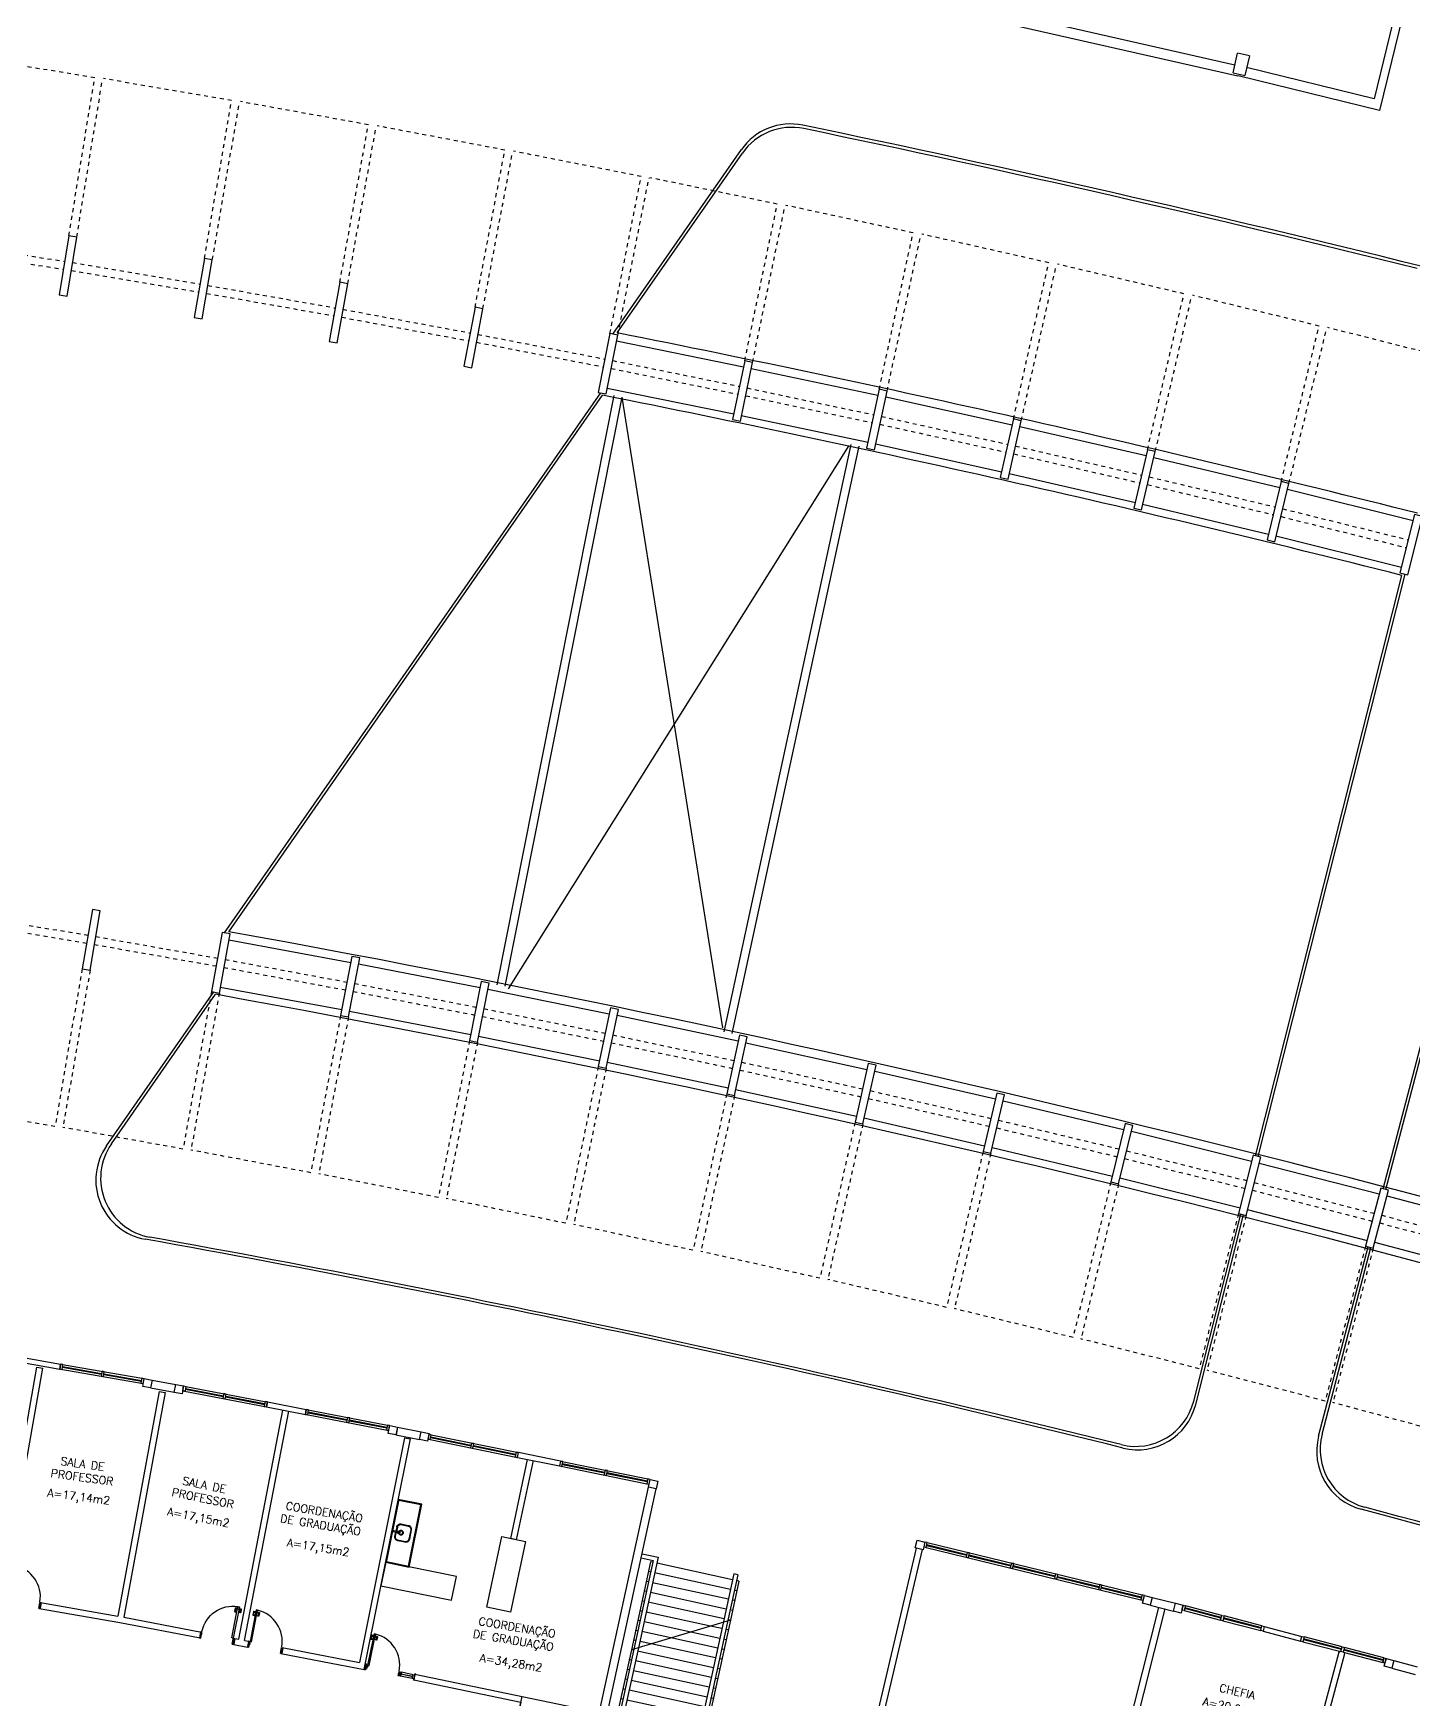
# Model space of a CAD drawing. Extents: x -165 to 137, y 302 to 416.
# Drawn here: x 50.95 to 85.44, y 339.1 to 380.74 of the extents above; entities that cross this region are included whole.
import ezdxf

# ---------------------------------------------------------------- set-up
doc = ezdxf.new("R2010")
doc.units = 0
doc.header["$LTSCALE"] = 0.02
doc.header["$MEASUREMENT"] = 0
for name, pattern in [('CONTINU', [0]), ('HIDDEN', [0.375, 0.25, -0.125]), ('HIDDEN2', [0.1875, 0.125, -0.0625])]:
    doc.linetypes.add(name, pattern=pattern)
doc.layers.get('0').update_dxf_attribs({"linetype": 'CONTINUOUS'})
doc.layers.add('2H', color=1, linetype='HIDDEN', lineweight=15)
for name, color, linetype in [('ALV', 2, 'CONTINUOUS'), ('AR-BNC', 1, 'CONTINUOUS'), ('AR-COZ-01', 1, 'CONTINUOUS'), ('AR-COZ-02', 1, 'CONTINUOUS'), ('AR-EST-CNC', 83, 'CONTINUOUS'), ('AR-EST-PIL', 114, 'CONTINUOUS'), ('AR-REV', 2, 'CONTINUOUS'), ('BL-COZ-01', 1, 'CONTINUOUS'), ('BL-COZ-02', 1, 'CONTINUOUS'), ('BL-COZ-PRJ', 101, 'HIDDEN'), ('BL-ESQ-02', 2, 'CONTINUOUS'), ('BL-ESQ-VT1', 1, 'CONTINUOUS'), ('ESC', 1, 'CONTINUOUS'), ('ESQ', 1, 'CONTINUOUS'), ('ESTR', 3, 'CONTINUOUS'), ('PISO', 1, 'CONTINUOUS'), ('PROJ', 1, 'HIDDEN2'), ('TEXTO', 2, 'CONTINUOUS'), ('ÁREA', 2, 'CONTINUOUS')]:
    doc.layers.add(name, color=color, linetype=linetype)
doc.styles.add('UNB-100', font='simplex.shx', dxfattribs={"height": 0.2})

# ---------------------------------------------------------------- blocks, each defined once
blk = doc.blocks.new('esc-a-tt')
at = {"layer": 'ESC'}
for p, q in [((-2.61, 16.05), (-2.55, 16.05)), ((-2.61, 12.8), (-2.61, 16.05)), ((-2.55, 16.2), (-2.45, 16.2)), ((-2.55, 12.855), (-2.55, 16.2)), ((-2.45, 12.911), (-2.45, 16.2)), ((-2.45, 16.05), (-0.51, 16.05)), ((-0.1, 16.2), (-0.51, 16.2)), ((-0.51, 13.962), (-0.51, 16.2)), ((-0.1, 16.1), (-0.41, 16.1)), ((-0.41, 14.017), (-0.41, 16.1)), ((-0.41, 16.05), (-0.35, 16.05)), ((-0.35, 14.05), (-0.35, 16.05)), ((-2.61, 15.8), (-2.55, 15.8)), ((-2.61, 15.55), (-2.55, 15.55)), ((-2.45, 15.8), (-0.51, 15.8)), ((-2.45, 15.55), (-0.51, 15.55)), ((-0.41, 15.8), (-0.35, 15.8)), ((-0.41, 15.55), (-0.35, 15.55)), ((-2.61, 15.3), (-2.55, 15.3)), ((-2.61, 15.05), (-2.55, 15.05)), ((-2.45, 15.3), (-0.51, 15.3)), ((-2.45, 15.05), (-0.51, 15.05)), ((-0.41, 15.3), (-0.35, 15.3)), ((-0.41, 15.05), (-0.35, 15.05)), ((-2.61, 14.8), (-2.55, 14.8)), ((-2.45, 14.8), (-0.51, 14.8)), ((-0.41, 14.8), (-0.35, 14.8)), ((-2.61, 14.55), (-2.55, 14.55)), ((-2.61, 14.3), (-2.55, 14.3)), ((-2.45, 14.55), (-0.51, 14.55)), ((-2.45, 14.3), (-0.51, 14.3)), ((-0.41, 14.55), (-0.35, 14.55)), ((-0.41, 14.3), (-0.35, 14.3)), ((-2.61, 14.05), (-2.55, 14.05)), ((-2.61, 12.8), (-0.35, 14.05)), ((-2.61, 13.8), (-2.55, 13.8)), ((-2.45, 14.05), (-0.51, 14.05)), ((-2.45, 13.8), (-0.802, 13.8)), ((-0.802, 13.8), (-0.51, 13.8)), ((-0.51, 11.65), (-0.51, 13.962)), ((-0.41, 14.05), (-0.35, 14.05)), ((-0.41, 11.75), (-0.41, 14.017)), ((-0.41, 13.8), (-0.35, 13.8)), ((-0.35, 11.8), (-0.35, 14.05)), ((-2.61, 13.55), (-2.55, 13.55)), ((-2.45, 13.55), (-1.254, 13.55)), ((-1.254, 13.55), (-0.51, 13.55)), ((-0.41, 13.55), (-0.35, 13.55)), ((-2.61, 13.3), (-2.55, 13.3)), ((-2.61, 13.05), (-2.55, 13.05)), ((-2.45, 13.3), (-1.706, 13.3)), ((-2.45, 13.05), (-2.158, 13.05)), ((-2.45, 11.65), (-2.45, 12.911)), ((-2.158, 13.05), (-0.51, 13.05)), ((-1.706, 13.3), (-0.51, 13.3)), ((-0.41, 13.3), (-0.35, 13.3)), ((-0.41, 13.05), (-0.35, 13.05)), ((-2.61, 11.8), (-2.61, 12.8)), ((-2.61, 12.8), (-2.55, 12.8)), ((-2.61, 12.55), (-2.55, 12.55)), ((-2.55, 11.65), (-2.55, 12.855)), ((-2.45, 12.8), (-0.51, 12.8)), ((-2.45, 12.55), (-0.51, 12.55)), ((-0.41, 12.8), (-0.35, 12.8)), ((-0.41, 12.55), (-0.35, 12.55)), ((-2.61, 12.3), (-2.55, 12.3)), ((-2.45, 12.3), (-0.51, 12.3)), ((-0.41, 12.3), (-0.35, 12.3)), ((-2.61, 12.05), (-2.55, 12.05)), ((-2.61, 11.8), (-2.55, 11.8)), ((-2.45, 12.05), (-0.51, 12.05)), ((-2.45, 11.8), (-0.51, 11.8)), ((-0.41, 12.05), (-0.35, 12.05)), ((-0.41, 11.8), (-0.35, 11.8)), ((-0.1, 11.75), (-0.41, 11.75)), ((-2.55, 11.65), (-2.45, 11.65)), ((-0.1, 11.65), (-0.51, 11.65))]:
    blk.add_line(p, q, dxfattribs=at)
blk = doc.blocks.new('ESQ-ICC')
at = {"layer": 'BL-ESQ-VT1'}
for points in [[(0, -0.059), (0.122, -0.059), (0.122, 0), (0, 0)], [(0, -1.149), (0.122, -1.149), (0.122, -1.09), (0, -1.09)], [(0, -2.284), (0.122, -2.284), (0.122, -2.225), (0, -2.225)], [(0, -3.419), (0.122, -3.419), (0.122, -3.36), (0, -3.36)], [(0, -4.554), (0.122, -4.554), (0.122, -4.495), (0, -4.495)], [(0, -5.645), (0.122, -5.645), (0.122, -5.586), (0, -5.586)]]:
    blk.add_lwpolyline(points, close=True, dxfattribs=at)
for points in [[(0, -0.059), (0, -5.586)], [(0.051, -0.059), (0.051, -1.09)], [(0.071, -0.059), (0.071, -1.09)], [(0.122, -0.059), (0.122, -5.586)], [(0.051, -1.149), (0.051, -2.225)], [(0.071, -1.149), (0.071, -2.225)], [(0.051, -2.284), (0.051, -3.36)], [(0.071, -2.284), (0.071, -3.36)], [(0.051, -3.419), (0.051, -4.495)], [(0.071, -3.419), (0.071, -4.495)], [(0.051, -4.554), (0.051, -5.586)], [(0.071, -4.554), (0.071, -5.586)]]:
    blk.add_lwpolyline(points, dxfattribs=at)
blk = doc.blocks.new('pm02-p')
at = {"layer": 'BL-ESQ-02'}
for p, q in [((0.01, 0), (0.01, 0.15)), ((0.04, 0.15), (0.01, 0.15)), ((0.04, 0), (0.04, 0.125)), ((0.04, 0), (0.01, 0))]:
    blk.add_line(p, q, dxfattribs=at)
at = {"layer": 'BL-ESQ-02', "color": 1}
for points in [[(0.034, 0.905), (-0.01, 0.905, 0.414214), (-0.019, 0.896), (-0.019, 0.816, 0.414214), (-0.01, 0.807), (0.019, 0.807), (0.019, 0.825), (-0.001, 0.825), (-0.001, 0.887), (0.034, 0.887)], [(0.083, 0.905), (0.127, 0.905, -0.414214), (0.136, 0.896), (0.136, 0.816, -0.414214), (0.127, 0.807), (0.098, 0.807), (0.098, 0.825), (0.118, 0.825), (0.118, 0.887), (0.083, 0.887)]]:
    blk.add_lwpolyline(points, format="xyb", dxfattribs=at)
for points in [[(0.041, 0.922), (0.041, 0.87), (0.034, 0.87), (0.034, 0.922)], [(0.076, 0.922), (0.076, 0.87), (0.083, 0.87), (0.083, 0.922)]]:
    blk.add_lwpolyline(points, close=True, dxfattribs=at)
at = {"layer": 'BL-ESQ-02'}
for points in [[(0.041, 0.951), (0.041, 0.151), (0.076, 0.151), (0.076, 0.951)], [(0.04, 0.15), (0.04, 0.125), (0.041, 0.125), (0.041, 0.15)], [(0.04, 0.075), (0.04, 0.09), (0.05, 0.09), (0.05, 0.075)], [(0.041, 0.151), (0.066, 0.151), (0.066, 0.15), (0.041, 0.15)], [(0.842, 0.1), (0.842, 0.115), (0.832, 0.115), (0.832, 0.1)], [(0.872, 0), (0.842, 0), (0.842, 0.15), (0.872, 0.15)]]:
    blk.add_lwpolyline(points, close=True, dxfattribs=at)
blk.add_lwpolyline([(0.01, 0.14), (0, 0.14), (0, 0.01), (0.01, 0.01)], dxfattribs=at)
at = {"layer": 'BL-ESQ-02', "color": 1}
blk.add_arc((0.041, 0.151), 0.801, 1.0013, 87.4949, dxfattribs=at)
blk = doc.blocks.new('bg 02-p')
at = {"layer": 'AR-BNC'}
for p, q in [((0, -0.6), (0, 0)), ((0, 0), (1.8, 0)), ((1.8, 0), (1.8, -0.6)), ((1.8, -0.6), (0, -0.6))]:
    blk.add_line(p, q, dxfattribs=at)
blk = doc.blocks.new('torn-coz-sd02-p')
at = {"layer": 'BL-COZ-01', "linetype": 'CONTINU'}
for p, q in [((0.004, 0.024), (0.007, 0.017)), ((0.007, 0.016), (0.007, 0)), ((0.007, 0.016), (0.007, 0.016)), ((0.007, -0.016), (0.007, 0)), ((0.009, 0.014), (0.009, 0.013)), ((0.118, 0.01), (0.111, 0.01)), ((0.123, 0.015), (0.123, 0.022)), ((0.142, 0.015), (0.142, 0.022)), ((0.147, 0.01), (0.155, 0.01)), ((0.004, -0.024), (0.007, -0.017)), ((0.007, -0.016), (0.007, -0.016)), ((0.009, -0.014), (0.009, -0.013)), ((0.118, -0.01), (0.111, -0.01)), ((0.123, -0.015), (0.123, -0.022)), ((0.142, -0.015), (0.142, -0.022)), ((0.147, -0.01), (0.155, -0.01))]:
    blk.add_line(p, q, dxfattribs=at)
for points in [[(0, 0.025), (0, 0)], [(0, 0.025), (0.002, 0.025)], [(0, -0.025), (0, 0)], [(0.009, 0.013), (0.009, 0)], [(0.009, 0.011), (0.121, 0.011)], [(0.009, -0.013), (0.009, 0)], [(0.111, 0.011), (0.121, 0.011)], [(0.144, 0.011), (0.154, 0.011), (0.154, 0.011)], [(0.144, 0.011), (0.169, 0.011)], [(0, -0.025), (0.002, -0.025)], [(0.121, -0.011), (0.009, -0.011)], [(0.113, -0.011), (0.111, -0.011)], [(0.169, -0.011), (0.144, -0.011)]]:
    blk.add_lwpolyline(points, dxfattribs=at)
for points in [[(0.002, 0.025, -0.315312), (0.004, 0.024)], [(0.002, -0.025, 0.315312), (0.004, -0.024)]]:
    blk.add_lwpolyline(points, format="xyb", dxfattribs=at)
blk.add_circle((0.133, 0), 0.009, dxfattribs=at)
for centre, radius, start, end in [((0.005, 0.016), 0.0015, 0, 20), ((0.007, 0.014), 0.002, 5.0001, 90), ((0.133, 0), 0.0275, 168.4047, 191.5953), ((0.111, 0.005), 0.005, 90, 168.4047), ((0.118, 0.015), 0.005, 270, 0), ((0.128, 0.022), 0.005, 101.5953, 180), ((0.133, 0), 0.0275, 78.4047, 101.5953), ((0.137, 0.022), 0.005, 0, 78.4047), ((0.147, 0.015), 0.005, 180, 270), ((0.155, 0.005), 0.005, 11.5953, 90), ((0.133, 0), 0.0275, 348.4047, 11.5953), ((0.169, 0), 0.0106, 270, 90), ((0.007, -0.014), 0.002, 270, 354.9999), ((0.005, -0.016), 0.0015, 340, 360), ((0.111, -0.005), 0.005, 191.5953, 270), ((0.118, -0.015), 0.005, 0, 90), ((0.128, -0.022), 0.005, 180, 258.4047), ((0.133, 0), 0.0275, 258.4047, 281.5953), ((0.137, -0.022), 0.005, 281.5953, 0), ((0.147, -0.015), 0.005, 90, 180), ((0.155, -0.005), 0.005, 270, 348.4047)]:
    blk.add_arc(centre, radius, start, end, dxfattribs=at)
at = {"layer": 'BL-COZ-01'}
for radius, start, end in [(0.0131, 234.2752, 125.7248), (0.00801, 298.5922, 61.4078)]:
    blk.add_arc((0.173, 0), radius, start, end, dxfattribs=at)
at = {"layer": 'BL-COZ-02', "linetype": 'CONTINU'}
for points in [[(0.116, 0.01), (0.115, 0.01), (0.113, 0.011)], [(0.153, 0.011), (0.151, 0.01), (0.149, 0.01)], [(0.116, -0.01), (0.115, -0.01), (0.113, -0.011)], [(0.153, -0.011), (0.151, -0.01), (0.149, -0.01)]]:
    blk.add_lwpolyline(points, dxfattribs=at)
blk.add_circle((0.133, 0), 0.00805, dxfattribs=at)
for start, end in [(160.4944, 199.5056), (70.4944, 109.5056), (340.4944, 19.5056), (250.4944, 289.5056)]:
    blk.add_arc((0.133, 0), 0.0262, start, end, dxfattribs=at)
at = {"layer": 'BL-COZ-PRJ', "linetype": 'CONTINU'}
for points in [[(-0.017, 0.012), (-0.016, 0.013)], [(-0.017, 0.012), (-0.017, 0)], [(-0.017, 0.009), (-0.017, 0.008)], [(-0.017, 0.008), (-0.017, 0.009)], [(-0.017, 0), (-0.017, 0.008)], [(-0.017, 0), (-0.017, 0.008)], [(-0.017, 0), (-0.017, 0.008)], [(-0.016, 0.013), (-0.016, 0)], [(-0.016, 0.013), (-0.004, 0.013)], [(-0.004, 0.009), (-0.004, 0.011), (-0.004, 0.012), (-0.004, 0.014)], [(-0.004, 0.013), (-0.004, 0.014)], [(-0.004, 0.014), (-0.004, 0.014)], [(-0.004, 0.014), (0, 0.014)], [(-0.004, 0.014), (0, 0.014)], [(-0.004, 0.013), (-0.004, 0)], [(-0.004, 0.009), (0, 0.009)], [(-0.004, 0.009), (-0.004, 0.005)], [(-0.004, 0.005), (0, 0.005)], [(-0.017, -0.012), (-0.017, 0)], [(-0.017, 0), (-0.017, -0.008)], [(-0.017, 0), (-0.017, -0.009)], [(-0.017, 0), (-0.017, -0.008)], [(-0.017, -0.008), (-0.017, -0.009)], [(-0.017, -0.009), (-0.017, -0.009)], [(-0.017, -0.012), (-0.016, -0.013)], [(-0.016, -0.013), (-0.016, 0)], [(-0.016, -0.013), (-0.004, -0.013)], [(-0.004, -0.013), (-0.004, 0)], [(-0.004, -0.005), (0, -0.005)], [(-0.004, -0.009), (-0.004, -0.005)], [(-0.004, -0.009), (-0.004, -0.011), (-0.004, -0.012), (-0.004, -0.014)], [(-0.004, -0.009), (0, -0.009)], [(-0.004, -0.013), (-0.004, -0.014)], [(-0.004, -0.014), (0, -0.014)], [(-0.004, -0.014), (0, -0.014)], [(-0.004, -0.014), (-0.004, -0.014)]]:
    blk.add_lwpolyline(points, dxfattribs=at)
for points in [[(-0.004, 0, -0.022759), (-0.004, 0.005)], [(-0.004, 0, 0.022759), (-0.004, -0.005)]]:
    blk.add_lwpolyline(points, format="xyb", dxfattribs=at)
blk = doc.blocks.new('bg 01-p')
at = {"layer": 'AR-BNC'}
for p, q in [((0, 0), (0, 0.6)), ((0, 0.6), (1.6, 0.6)), ((0.02, 0.58), (0, 0.6)), ((0.02, 0.58), (1.58, 0.58)), ((0.02, 0.015), (0.02, 0.58)), ((1.6, 0.6), (1.58, 0.58)), ((1.58, 0.58), (1.58, 0.015)), ((1.6, 0.6), (1.6, 0)), ((1.6, 0.015), (0, 0.015)), ((1.6, 0), (0, 0)), ((0.789, 0.017), (0.775, 0.017))]:
    blk.add_line(p, q, dxfattribs=at)
at = {"layer": 'AR-COZ-01'}
for radius, start, end in [(0.0615, 279.9249, 260.0762), (0.0448, 283.6708, 256.3292)]:
    blk.add_arc((0.8, 0.225), radius, start, end, dxfattribs=at)
at = {"layer": 'AR-COZ-02'}
for p, q in [((0.92, 0.112), (0.811, 0.112)), ((0.92, 0.097), (0.811, 0.097))]:
    blk.add_line(p, q, dxfattribs=at)
for points in [[(0.92, 0.097, 0.414214), (1.015, 0.192), (1.015, 0.372, 0.414214), (0.92, 0.467), (0.68, 0.467, 0.414214), (0.585, 0.372), (0.585, 0.192, 0.414214), (0.68, 0.097), (0.789, 0.097)], [(0.92, 0.112, 0.414214), (1, 0.192), (1, 0.372, 0.414214), (0.92, 0.452), (0.68, 0.452, 0.414214), (0.6, 0.372), (0.6, 0.192, 0.414214), (0.68, 0.112), (0.789, 0.112)]]:
    blk.add_lwpolyline(points, format="xyb", dxfattribs=at)
at = {"rotation": 90}
blk.add_blockref('torn-coz-sd02-p', (0.8, 0.017), dxfattribs=at)
blk = doc.blocks.new('conj pm01-p')
at = {"layer": 'BL-ESQ-02', "color": 1}
for p, q in [((-1.202, 0.05), (-0.902, 0.05)), ((-1.202, 0.003), (-0.902, 0.003)), ((-1.202, -0.003), (-0.902, -0.003)), ((-1.202, -0.05), (-0.902, -0.05))]:
    blk.add_line(p, q, dxfattribs=at)
at = {"layer": 'BL-ESQ-02'}
for p, q in [((-0.04, 0.05), (-0.01, 0.05)), ((-0.04, 0.05), (-0.04, -0.05)), ((-0.01, 0.05), (-0.01, -0.05)), ((-0.04, -0.05), (-0.01, -0.05))]:
    blk.add_line(p, q, dxfattribs=at)
for points in [[(-1.242, 0.053), (-1.242, 0.075), (-1.265, 0.075), (-1.265, 0.076), (-1.242, 0.076), (-1.242, 0.053)], [(-0.872, 0.05), (-0.842, 0.05), (-0.842, -0.05), (-0.872, -0.05)], [(-0.842, 0), (-0.842, -0.015), (-0.832, -0.015), (-0.832, 0)], [(-0.04, 0), (-0.04, -0.015), (-0.05, -0.015), (-0.05, 0)], [(0, 0.053), (0, 0.075), (0.022, 0.075), (0.022, 0.076), (-0.001, 0.076), (-0.001, 0.053)], [(-1.242, -0.053), (-1.242, -0.075), (-1.265, -0.075), (-1.265, -0.076), (-1.242, -0.076), (-1.242, -0.053)], [(-0.041, -0.851), (-0.041, -0.051), (-0.076, -0.051), (-0.076, -0.851)], [(-0.041, -0.051), (-0.066, -0.051), (-0.066, -0.05), (-0.041, -0.05)], [(-0.04, -0.05), (-0.04, -0.025), (-0.041, -0.025), (-0.041, -0.05)], [(0, -0.053), (0, -0.075), (0.022, -0.075), (0.022, -0.076), (-0.001, -0.076), (-0.001, -0.053)]]:
    blk.add_lwpolyline(points, close=True, dxfattribs=at)
at = {"layer": 'BL-ESQ-02', "color": 1}
for points in [[(-1.202, -0.05), (-1.242, -0.05), (-1.242, 0.05), (-1.202, 0.05)], [(-1.202, 0.003), (-1.202, 0.018), (-1.192, 0.018), (-1.192, 0.003)], [(-0.902, 0.003), (-0.902, 0.018), (-0.912, 0.018), (-0.912, 0.003)], [(-0.902, 0.05), (-0.872, 0.05), (-0.872, -0.05), (-0.902, -0.05)], [(-1.202, -0.003), (-1.202, -0.018), (-1.192, -0.018), (-1.192, -0.003)], [(-0.902, -0.003), (-0.902, -0.018), (-0.912, -0.018), (-0.912, -0.003)], [(-0.076, -0.822), (-0.076, -0.77), (-0.083, -0.77), (-0.083, -0.822)], [(-0.041, -0.822), (-0.041, -0.77), (-0.034, -0.77), (-0.034, -0.822)]]:
    blk.add_lwpolyline(points, close=True, dxfattribs=at)
at = {"layer": 'BL-ESQ-02'}
blk.add_lwpolyline([(-0.01, -0.04), (0, -0.04), (0, 0.04), (-0.01, 0.04)], dxfattribs=at)
at = {"layer": 'BL-ESQ-02', "color": 1}
for points in [[(-0.083, -0.805), (-0.127, -0.805, -0.414214), (-0.136, -0.796), (-0.136, -0.716, -0.414214), (-0.127, -0.707), (-0.098, -0.707), (-0.098, -0.725), (-0.118, -0.725), (-0.118, -0.787), (-0.083, -0.787)], [(-0.034, -0.805), (0.01, -0.805, 0.414214), (0.019, -0.796), (0.019, -0.716, 0.414214), (0.01, -0.707), (-0.019, -0.707), (-0.019, -0.725), (0.001, -0.725), (0.001, -0.787), (-0.034, -0.787)]]:
    blk.add_lwpolyline(points, format="xyb", dxfattribs=at)
blk.add_arc((-0.041, -0.051), 0.801, 181.0013, 267.4949, dxfattribs=at)

msp = doc.modelspace()

# ---------------------------------------------------------------- linework, layer by layer
at = {"layer": '2H'}
msp.add_arc((-13.492, -24.369), 366.755, 72.94715, 85.55544, dxfattribs=at)
at = {"layer": 'ALV'}
for p, q in [((88.027, 393.783), (84.455, 379.101)), ((88.222, 393.736), (84.591, 378.81)), ((80.973, 379.941), (74.4, 381.43)), ((81.046, 379.668), (74.055, 381.252)), ((84.455, 379.101), (81.267, 379.881)), ((84.591, 378.81), (81.057, 379.674))]:
    msp.add_line(p, q, dxfattribs=at)
at = {"layer": 'AR-EST-CNC'}
for points in [[(53.879, 346.89), (53.682, 346.926), (53.719, 347.123), (53.915, 347.087)], [(54.666, 346.745), (54.469, 346.781), (54.505, 346.978), (54.702, 346.942)], [(60.009, 345.717), (59.813, 345.756), (59.853, 345.952), (60.049, 345.913)], [(66.513, 344.369), (66.317, 344.412), (66.36, 344.607), (66.555, 344.564)]]:
    msp.add_lwpolyline(points, close=True, dxfattribs=at)
at = {"layer": 'AR-EST-PIL'}
for points in [[(53.879, 346.89), (53.682, 346.926), (53.719, 347.123), (53.915, 347.087)], [(54.666, 346.745), (54.469, 346.781), (54.505, 346.978), (54.702, 346.942)], [(60.011, 345.717), (59.815, 345.756), (59.854, 345.952), (60.05, 345.913)]]:
    msp.add_lwpolyline(points, close=True, dxfattribs=at)
at = {"layer": 'AR-REV'}
for p, q in [((50.036, 341.72), (51.033, 347.414)), ((50.184, 341.694), (51.181, 347.388)), ((51.033, 347.414), (51.181, 347.388)), ((53.879, 346.89), (54.468, 346.782)), ((53.915, 347.087), (54.504, 346.978)), ((54.091, 346.8), (53.061, 341.192)), ((54.238, 346.773), (53.209, 341.165)), ((54.091, 346.8), (54.238, 346.773)), ((54.247, 346.822), (54.247, 346.822)), ((56.081, 340.611), (57.182, 346.338)), ((56.228, 340.583), (57.329, 346.31)), ((60.226, 345.648), (59.097, 340.029)), ((60.009, 345.717), (60.599, 345.599)), ((60.049, 345.913), (60.641, 345.794)), ((60.226, 345.648), (60.373, 345.619)), ((62.878, 343.128), (63.3, 345.105)), ((63.025, 343.096), (63.447, 345.075)), ((65.087, 338.767), (66.319, 344.411)), ((65.132, 338.036), (66.513, 344.369)), ((63.025, 343.096), (62.878, 343.128)), ((51.122, 341.53), (51.096, 341.382)), ((78.857, 341.462), (79.439, 341.315)), ((78.907, 341.656), (79.489, 341.509)), ((79.222, 341.37), (78.172, 337.22)), ((55.146, 340.791), (55.118, 340.644)), ((55.983, 340.63), (55.955, 340.483)), ((81.678, 340.811), (82.617, 340.566)), ((81.709, 340.929), (82.648, 340.684)), ((56.327, 340.564), (56.298, 340.417)), ((57.163, 340.403), (57.135, 340.255)), ((83.573, 340.29), (82.716, 337.088)), ((84.896, 339.887), (85.477, 339.73)), ((84.949, 340.079), (85.529, 339.923)), ((60.482, 339.742), (60.452, 339.595)), ((60.482, 339.742), (65.09, 338.784)), ((62.478, 336.152), (63.165, 339.18))]:
    msp.add_line(p, q, dxfattribs=at)
for points in [[(50.631, 347.535), (51.607, 347.364)], [(50.652, 347.658), (51.629, 347.487)], [(56.796, 346.54), (57.769, 346.353)], [(56.772, 346.417), (57.746, 346.23)], [(57.135, 340.255), (59.215, 339.854), (60.373, 345.619)], [(64.124, 345.062), (63.07, 345.277)], [(63.046, 345.157), (64.1, 344.942)], [(73.011, 342.887), (71.111, 334.807)], [(73.157, 342.852), (71.257, 334.772)], [(51.122, 341.53), (53.061, 341.192)], [(51.096, 341.382), (53.108, 341.032)], [(53.108, 341.032), (55.118, 340.644)], [(53.209, 341.165), (55.146, 340.791)], [(77.041, 333.36), (79.076, 341.407)], [(55.983, 340.63), (56.081, 340.611)], [(55.955, 340.483), (56.298, 340.417)], [(56.228, 340.583), (56.327, 340.564)], [(57.163, 340.402), (59.097, 340.029)], [(83.694, 340.258), (83.718, 340.251), (82.9, 337.193)], [(83.597, 340.283), (83.573, 340.29)], [(60.452, 339.595), (63.133, 339.038), (62.478, 336.152)]]:
    msp.add_lwpolyline(points, dxfattribs=at)
at = {"layer": 'BL-ESQ-VT1'}
for p, q in [((80.645, 341.208), (79.741, 341.445)), ((79.71, 341.326), (80.614, 341.09)), ((80.627, 341.139), (79.723, 341.376)), ((80.632, 341.158), (79.728, 341.395)), ((80.672, 341.075), (81.62, 340.826)), ((81.633, 340.876), (80.685, 341.124)), ((81.638, 340.895), (80.69, 341.143)), ((81.651, 340.945), (80.703, 341.193)), ((83.636, 340.352), (82.688, 340.6)), ((83.641, 340.371), (82.693, 340.619)), ((83.654, 340.42), (82.706, 340.669)), ((82.675, 340.55), (83.623, 340.302)), ((83.681, 340.287), (84.668, 340.029)), ((84.68, 340.078), (83.694, 340.337)), ((84.686, 340.098), (83.699, 340.356)), ((84.698, 340.147), (83.712, 340.405)), ((84.698, 340.147), (84.668, 340.029)), ((84.756, 340.131), (84.726, 340.014))]:
    msp.add_line(p, q, dxfattribs=at)
for points in [[(79.683, 341.46), (79.741, 341.445), (79.71, 341.326), (79.652, 341.342)], [(80.645, 341.208), (80.703, 341.193), (80.672, 341.075), (80.614, 341.09)], [(81.651, 340.945), (81.709, 340.929), (81.678, 340.811), (81.62, 340.826)], [(82.648, 340.684), (82.706, 340.669), (82.675, 340.55), (82.617, 340.566)], [(83.654, 340.42), (83.712, 340.405), (83.681, 340.287), (83.623, 340.302)], [(84.698, 340.147), (84.757, 340.132), (84.726, 340.014), (84.668, 340.029)]]:
    msp.add_lwpolyline(points, close=True, dxfattribs=at)
at = {"layer": 'ESQ'}
for p, q in [((51.607, 347.364), (51.629, 347.487)), ((56.796, 346.54), (56.772, 346.417)), ((57.746, 346.23), (57.769, 346.353)), ((63.046, 345.157), (63.07, 345.277)), ((64.124, 345.062), (64.1, 344.942))]:
    msp.add_line(p, q, dxfattribs=at)
for points in [[(51.665, 347.354), (51.687, 347.477), (51.629, 347.487), (51.607, 347.364)], [(52.7, 347.173), (52.721, 347.296), (52.663, 347.306), (52.641, 347.183)], [(53.695, 346.999), (53.717, 347.122), (53.659, 347.132), (53.636, 347.009)], [(54.68, 346.819), (54.702, 346.942), (54.76, 346.931), (54.738, 346.808)], [(55.741, 346.615), (55.765, 346.738), (55.707, 346.749), (55.683, 346.626)], [(56.772, 346.417), (56.796, 346.54), (56.738, 346.551), (56.714, 346.428)], [(57.804, 346.219), (57.827, 346.342), (57.769, 346.353), (57.746, 346.23)], [(58.835, 346.021), (58.858, 346.143), (58.8, 346.155), (58.777, 346.032)], [(59.827, 345.83), (59.851, 345.953), (59.794, 345.964), (59.769, 345.842)], [(60.865, 345.601), (60.889, 345.721), (60.831, 345.732), (60.807, 345.613)], [(61.933, 345.383), (61.958, 345.503), (61.9, 345.515), (61.876, 345.395)], [(63.046, 345.157), (63.07, 345.277), (63.012, 345.288), (62.988, 345.169)], [(64.158, 344.931), (64.182, 345.05), (64.124, 345.062), (64.1, 344.942)], [(65.27, 344.704), (65.294, 344.824), (65.237, 344.836), (65.212, 344.716)], [(66.336, 344.487), (66.36, 344.607), (66.302, 344.619), (66.278, 344.499)]]:
    msp.add_lwpolyline(points, close=True, dxfattribs=at)
for points in [[(51.629, 347.487), (53.659, 347.132)], [(51.636, 347.359), (53.695, 346.999)], [(51.674, 347.406), (52.65, 347.235)], [(51.678, 347.425), (52.654, 347.254)], [(52.709, 347.225), (53.646, 347.06)], [(52.712, 347.244), (53.649, 347.08)], [(54.747, 346.86), (55.693, 346.678)], [(54.751, 346.879), (55.697, 346.697)], [(54.76, 346.931), (56.765, 346.546)], [(54.68, 346.819), (56.772, 346.417)], [(55.751, 346.667), (56.724, 346.48)], [(55.755, 346.686), (56.728, 346.499)], [(57.769, 346.353), (59.794, 345.964)], [(57.775, 346.224), (59.827, 345.83)], [(57.813, 346.27), (58.787, 346.083)], [(57.817, 346.29), (58.791, 346.103)], [(58.845, 346.072), (59.779, 345.893)], [(58.849, 346.092), (59.783, 345.912)], [(60.865, 345.601), (63.046, 345.157)], [(60.875, 345.651), (61.886, 345.445)], [(60.879, 345.67), (61.89, 345.465)], [(60.889, 345.721), (63.07, 345.277)], [(61.944, 345.433), (62.998, 345.219)], [(61.948, 345.453), (63.002, 345.238)], [(64.1, 344.942), (66.281, 344.498)], [(64.124, 345.062), (66.302, 344.619)], [(64.168, 344.981), (65.222, 344.766)], [(64.172, 345), (65.226, 344.786)], [(65.28, 344.754), (66.288, 344.549)], [(65.284, 344.774), (66.292, 344.569)]]:
    msp.add_lwpolyline(points, dxfattribs=at)
at = {"layer": 'ESTR'}
for p, q in [((80.929, 379.752), (81.044, 380.244)), ((80.929, 379.752), (81.044, 380.244)), ((81.336, 380.176), (81.044, 380.244)), ((81.336, 380.176), (81.044, 380.244)), ((81.336, 380.176), (81.221, 379.684)), ((81.336, 380.176), (81.221, 379.684)), ((80.929, 379.752), (81.22, 379.684)), ((80.929, 379.752), (81.22, 379.684))]:
    msp.add_line(p, q, dxfattribs=at)
for points in [[(51.593, 374.201), (51.79, 374.169), (52.032, 375.649), (51.835, 375.681)], [(54.969, 373.635), (55.166, 373.601), (55.42, 375.08), (55.223, 375.114)], [(58.34, 373.041), (58.536, 373.005), (58.804, 374.481), (58.607, 374.517)], [(61.705, 372.418), (61.902, 372.381), (62.182, 373.854), (61.985, 373.892)], [(65.066, 371.766), (65.262, 371.727), (65.554, 373.198), (65.358, 373.237)], [(68.42, 371.086), (68.616, 371.045), (68.921, 372.514), (68.725, 372.555)], [(71.769, 370.377), (71.965, 370.335), (72.282, 371.801), (72.086, 371.843)], [(75.112, 369.64), (75.307, 369.596), (75.637, 371.059), (75.441, 371.103)], [(78.448, 368.874), (78.643, 368.828), (78.985, 370.289), (78.79, 370.335)], [(81.778, 368.08), (81.972, 368.033), (82.326, 369.49), (82.132, 369.537)], [(85.1, 367.258), (85.294, 367.209), (85.661, 368.663), (85.467, 368.712)], [(52.167, 357.365), (52.364, 357.331), (52.619, 358.809), (52.422, 358.843)], [(55.4, 356.795), (55.596, 356.759), (55.864, 358.235), (55.667, 358.271)], [(58.627, 356.197), (58.824, 356.16), (59.103, 357.634), (58.907, 357.671)], [(61.85, 355.572), (62.046, 355.534), (62.338, 357.005), (62.142, 357.044)], [(65.066, 354.92), (65.262, 354.88), (65.567, 356.348), (65.371, 356.389)], [(68.278, 354.24), (68.473, 354.198), (68.79, 355.664), (68.595, 355.707)], [(71.483, 353.533), (71.678, 353.49), (72.008, 354.953), (71.813, 354.997)], [(74.682, 352.799), (74.877, 352.754), (75.219, 354.214), (75.024, 354.26)], [(77.875, 352.038), (78.069, 351.99), (78.424, 353.448), (78.23, 353.495)], [(81.061, 351.249), (81.255, 351.2), (81.622, 352.655), (81.428, 352.704)], [(84.241, 350.433), (84.434, 350.383), (84.814, 351.834), (84.62, 351.885)], [(53.879, 346.89), (53.682, 346.926), (53.719, 347.123), (53.915, 347.087)], [(54.666, 346.745), (54.469, 346.781), (54.505, 346.978), (54.702, 346.942)], [(60.009, 345.717), (59.813, 345.756), (59.853, 345.952), (60.049, 345.913)], [(60.795, 345.559), (60.599, 345.599), (60.638, 345.795), (60.835, 345.755)], [(66.513, 344.369), (66.317, 344.412), (66.36, 344.607), (66.555, 344.564)], [(73.183, 342.846), (72.988, 342.892), (73.034, 343.086), (73.229, 343.041)], [(78.858, 341.462), (78.664, 341.511), (78.713, 341.705), (78.907, 341.656)], [(79.634, 341.266), (79.44, 341.315), (79.489, 341.509), (79.683, 341.46)], [(84.897, 339.887), (84.704, 339.939), (84.757, 340.132), (84.95, 340.08)]]:
    msp.add_lwpolyline(points, close=True, dxfattribs=at)
at = {"layer": 'PISO'}
for p, q in [((65.431, 373.223), (68.641, 377.832)), ((65.537, 373.253), (68.666, 377.745)), ((65.523, 373.052), (68.695, 372.408)), ((68.889, 372.367), (72.054, 371.697)), ((65.285, 371.876), (68.456, 371.232)), ((55.727, 358.26), (65.126, 371.754)), ((55.834, 358.291), (65.17, 371.694)), ((65.458, 371.688), (62.534, 356.966)), ((65.654, 371.649), (62.73, 356.927)), ((65.654, 371.648), (68.171, 355.886)), ((72.249, 371.655), (75.408, 370.957)), ((68.64, 371.193), (71.806, 370.523)), ((75.602, 370.913), (78.756, 370.189)), ((71.326, 370.441), (62.817, 356.861)), ((71.378, 370.462), (68.204, 355.791)), ((71.574, 370.419), (68.399, 355.749)), ((71.99, 370.483), (75.149, 369.785)), ((75.333, 369.744), (78.487, 369.019)), ((78.949, 370.143), (82.096, 369.392)), ((82.289, 369.345), (85.43, 368.567)), ((78.67, 368.976), (81.818, 368.225)), ((82.001, 368.18), (85.142, 367.402)), ((81.491, 352.688), (85.151, 367.193)), ((81.559, 352.671), (85.231, 367.224)), ((84.683, 351.868), (88.479, 366.39)), ((84.751, 351.851), (88.534, 366.324)), ((55.835, 358.088), (58.879, 357.524)), ((59.074, 357.487), (62.112, 356.897)), ((55.617, 356.908), (58.66, 356.344)), ((62.307, 356.858), (65.341, 356.242)), ((52.777, 352.941), (55.454, 356.785)), ((52.897, 352.99), (55.499, 356.726)), ((58.845, 356.309), (61.884, 355.719)), ((65.535, 356.202), (68.563, 355.56)), ((62.069, 355.682), (65.102, 355.066)), ((68.757, 355.518), (71.78, 354.851)), ((65.286, 355.028), (68.314, 354.386)), ((71.973, 354.807), (74.99, 354.114)), ((68.498, 354.346), (71.521, 353.679)), ((75.183, 354.068), (78.194, 353.35)), ((71.705, 353.637), (74.721, 352.944)), ((78.387, 353.303), (81.391, 352.558)), ((74.905, 352.901), (77.915, 352.182)), ((81.584, 352.51), (84.582, 351.74)), ((78.098, 352.138), (81.103, 351.393)), ((84.774, 351.689), (87.765, 350.894)), ((79.946, 346.563), (81.124, 351.233)), ((79.997, 346.478), (81.192, 351.216)), ((81.285, 351.347), (84.283, 350.577)), ((83.068, 345.689), (84.303, 350.417)), ((83.153, 345.739), (84.371, 350.399)), ((84.466, 350.53), (87.457, 349.734))]:
    msp.add_line(p, q, dxfattribs=at)
for centre, radius, start, end in [((69.872, 376.975), 1.5, 78.2609, 145.1417), ((69.897, 376.888), 1.5, 78.255, 145.1417), ((-13.16, -22.598), 409.609, 76.0451, 78.26089), ((-13.16, -22.598), 409.529, 76.05497, 78.25499), ((-13.16, -22.598), 403.598, 75.84439, 78.75596), ((-13.16, -22.598), 401.998, 75.84441, 78.76394), ((-13.16, -22.598), 387.088, 72.58205, 79.73277), ((-13.16, -22.598), 385.488, 72.6253, 79.74039), ((54.008, 352.083), 1.5, 145.1417, 259.8368), ((54.128, 352.133), 1.5, 145.1417, 259.8203), ((-13.16, -22.598), 379.154, 76.05994, 79.83677), ((-13.16, -22.598), 379.224, 76.07043, 79.82033), ((78.491, 346.93), 1.5, 256.0704, 345.8394), ((78.542, 346.845), 1.5, 256.0599, 345.8394), ((84.519, 345.31), 1.5, 165.3516, 255.1311), ((84.604, 345.36), 1.5, 165.3516, 255.1206), ((-13.16, -22.598), 379.154, 72.97869, 75.13111), ((-13.16, -22.598), 379.224, 72.98589, 75.12062)]:
    msp.add_arc(centre, radius, start, end, dxfattribs=at)
at = {"layer": 'PROJ'}
for p, q in [((52.48, 379.629), (49.272, 380.153)), ((51.835, 375.681), (52.48, 379.629)), ((52.032, 375.649), (52.677, 379.597)), ((55.902, 379.056), (52.699, 379.607)), ((55.223, 375.114), (55.902, 379.056)), ((55.42, 375.08), (56.099, 379.022)), ((59.319, 378.453), (56.121, 379.032)), ((58.607, 374.517), (59.319, 378.453)), ((58.804, 374.481), (59.516, 378.417)), ((62.731, 377.821), (59.538, 378.427)), ((61.985, 373.892), (62.731, 377.821)), ((62.182, 373.854), (62.927, 377.784)), ((66.137, 377.161), (62.949, 377.794)), ((65.358, 373.237), (66.137, 377.161)), ((65.554, 373.198), (66.333, 377.122)), ((69.538, 376.471), (66.355, 377.131)), ((68.725, 372.555), (69.538, 376.471)), ((68.921, 372.514), (69.734, 376.431)), ((72.932, 375.753), (69.756, 376.44)), ((72.086, 371.843), (72.932, 375.753)), ((72.282, 371.801), (73.128, 375.71)), ((76.321, 375.005), (73.15, 375.72)), ((48.512, 375.349), (51.695, 374.843)), ((48.537, 375.548), (51.733, 375.039)), ((51.898, 374.81), (55.076, 374.276)), ((51.925, 375.008), (55.116, 374.473)), ((75.441, 371.103), (76.321, 375.005)), ((75.637, 371.059), (76.516, 374.961)), ((79.702, 374.229), (76.538, 374.97)), ((55.307, 374.44), (58.494, 373.877)), ((55.279, 374.241), (58.453, 373.681)), ((78.79, 370.335), (79.702, 374.229)), ((78.985, 370.289), (79.897, 374.183)), ((83.078, 373.424), (79.92, 374.192)), ((58.655, 373.644), (61.824, 373.057)), ((58.685, 373.842), (61.867, 373.252)), ((62.058, 373.216), (65.234, 372.599)), ((82.132, 369.537), (83.078, 373.424)), ((82.326, 369.49), (83.272, 373.377)), ((86.446, 372.59), (83.294, 373.385)), ((62.026, 373.019), (65.19, 372.404)), ((65.391, 372.364), (68.55, 371.723)), ((65.425, 372.561), (68.596, 371.918)), ((68.786, 371.878), (71.952, 371.207)), ((68.751, 371.681), (71.904, 371.013)), ((72.142, 371.166), (75.301, 370.468)), ((72.105, 370.969), (75.252, 370.274)), ((75.452, 370.229), (78.594, 369.508)), ((75.491, 370.426), (78.645, 369.701)), ((78.794, 369.461), (81.928, 368.712)), ((78.834, 369.657), (81.981, 368.905)), ((82.128, 368.664), (85.257, 367.888)), ((82.17, 368.859), (85.311, 368.081)), ((49.228, 358.517), (52.281, 358.005)), ((49.262, 358.714), (52.314, 358.202)), ((52.506, 358.169), (55.554, 357.631)), ((52.471, 357.972), (55.519, 357.434)), ((52.167, 357.365), (51.488, 353.423)), ((52.364, 357.331), (51.685, 353.389)), ((55.709, 357.399), (58.752, 356.835)), ((55.745, 357.596), (58.788, 357.032)), ((58.979, 356.996), (62.018, 356.406)), ((55.4, 356.795), (54.687, 352.859)), ((55.596, 356.759), (54.884, 352.823)), ((58.941, 356.799), (61.98, 356.209)), ((58.627, 356.197), (57.881, 352.268)), ((58.824, 356.16), (58.078, 352.23)), ((62.169, 356.172), (65.202, 355.556)), ((62.209, 356.368), (65.242, 355.752)), ((65.432, 355.712), (68.46, 355.071)), ((61.85, 355.572), (61.07, 351.649)), ((62.046, 355.534), (61.266, 351.61)), ((65.391, 355.517), (68.419, 354.875)), ((65.066, 354.92), (64.254, 351.004)), ((65.262, 354.88), (64.45, 350.963)), ((68.607, 354.834), (71.629, 354.167)), ((68.65, 355.03), (71.673, 354.362)), ((51.488, 353.423), (48.483, 353.94)), ((68.278, 354.24), (67.432, 350.331)), ((68.473, 354.198), (67.627, 350.289)), ((71.817, 354.124), (74.834, 353.431)), ((71.862, 354.319), (74.879, 353.626)), ((71.483, 353.533), (70.604, 349.631)), ((75.068, 353.582), (78.079, 352.863)), ((54.687, 352.859), (51.686, 353.402)), ((71.678, 353.49), (70.799, 349.587)), ((75.022, 353.387), (78.032, 352.669)), ((57.881, 352.268), (54.885, 352.836)), ((74.682, 352.799), (73.77, 348.905)), ((74.877, 352.754), (73.965, 348.859)), ((78.268, 352.817), (81.272, 352.073)), ((78.219, 352.623), (81.224, 351.879)), ((61.07, 351.649), (58.079, 352.243)), ((77.875, 352.038), (76.93, 348.151)), ((78.069, 351.99), (77.124, 348.104)), ((81.411, 351.831), (84.409, 351.061)), ((81.46, 352.025), (84.458, 351.255)), ((64.254, 351.004), (61.267, 351.623)), ((81.061, 351.249), (80.083, 347.371)), ((81.255, 351.2), (80.277, 347.322)), ((84.595, 351.013), (87.586, 350.217)), ((84.646, 351.206), (87.638, 350.41)), ((67.432, 350.331), (64.451, 350.976)), ((70.604, 349.631), (67.628, 350.302)), ((84.241, 350.433), (83.229, 346.563)), ((84.434, 350.383), (83.423, 346.513)), ((73.77, 348.905), (70.8, 349.6)), ((76.93, 348.151), (73.966, 348.872)), ((80.083, 347.371), (77.125, 348.117)), ((83.229, 346.563), (80.278, 347.335)), ((86.369, 345.729), (83.424, 346.526))]:
    msp.add_line(p, q, dxfattribs=at)

# ---------------------------------------------------------------- block references
for name, p, rotation in [('pm02-p', (50.255, 341.528), 350.1297051839697), ('pm02-p', (56.297, 340.417), 349.0898745573588), ('conj pm01-p', (59.251, 339.922), 168.2466309323063)]:
    msp.add_blockref(name, p, dxfattribs=dict(rotation=rotation))
at = {"xscale": -1, "rotation": 349.081781902953}
msp.add_blockref('pm02-p', (55.956, 340.483), dxfattribs=at)
at = {"layer": 'AR-BNC', "xscale": -1}
for name, p, rotation in [('bg 01-p', (59.753, 342.534), 258.644616247521), ('bg 02-p', (61.518, 342.18), 348.644616247534)]:
    msp.add_blockref(name, p, dxfattribs=dict(at, rotation=rotation))
at = {"layer": 'AR-BNC', "rotation": 257.9738600132986}
msp.add_blockref('bg 02-p', (63.245, 343.05), dxfattribs=at)
at = {"layer": 'ESC', "rotation": 167.7010376854376}
msp.add_blockref('esc-a-tt', (68.543, 354.15), dxfattribs=at)
at = {"layer": 'ESQ', "rotation": 76.31355867015357}
msp.add_blockref('ESQ-ICC', (73.2, 342.922), dxfattribs=at)

# ---------------------------------------------------------------- texts
at = {"layer": 'TEXTO', "char_height": 0.2, "attachment_point": 1, "style": 'UNB-100'}
for s, insert, width, rotation in [('\\pi0.061266;SALA DE \\P\\pi-0.1435;PROFESSOR', (51.584, 345.176), 1.39872, 352.1928), ('\\pi0.061266;SALA DE \\P\\pi-0.1435;PROFESSOR', (54.639, 344.688), 1.39872, 348.4774), ('\\pi0.17248;COORDENAÇÃO \\P\\pi0.086767;DE GRADUAÇÃO', (57.106, 344.08), 2.52592, 350.3944), ('\\pi0.17248;COORDENAÇÃO \\P\\pi0.086767;DE GRADUAÇÃO', (61.924, 341.196), 2.52592, 350.3944), ('CHEFIA', (80.615, 339.501), 2.52592, 347.2388)]:
    msp.add_mtext(s, dxfattribs=dict(at, insert=insert, width=width, rotation=rotation))
at = {"layer": 'ÁREA', "char_height": 0.2, "attachment_point": 1, "style": 'UNB-100'}
for s, insert, width, rotation in [('A=17,14m2', (51.314, 344.377), 1.39872, 352.5674), ('A=17,15m2', (54.318, 343.908), 1.39872, 348.852), ('A=17,15m2', (57.304, 343.135), 1.39872, 350.769), ('A=34,28m2', (62.123, 340.251), 1.39872, 350.769), ('A=20,90m2', (80.196, 339.165), 2.10245, 347.6134)]:
    msp.add_mtext(s, dxfattribs=dict(at, insert=insert, width=width, rotation=rotation))

doc.saveas('drawing.dxf')
